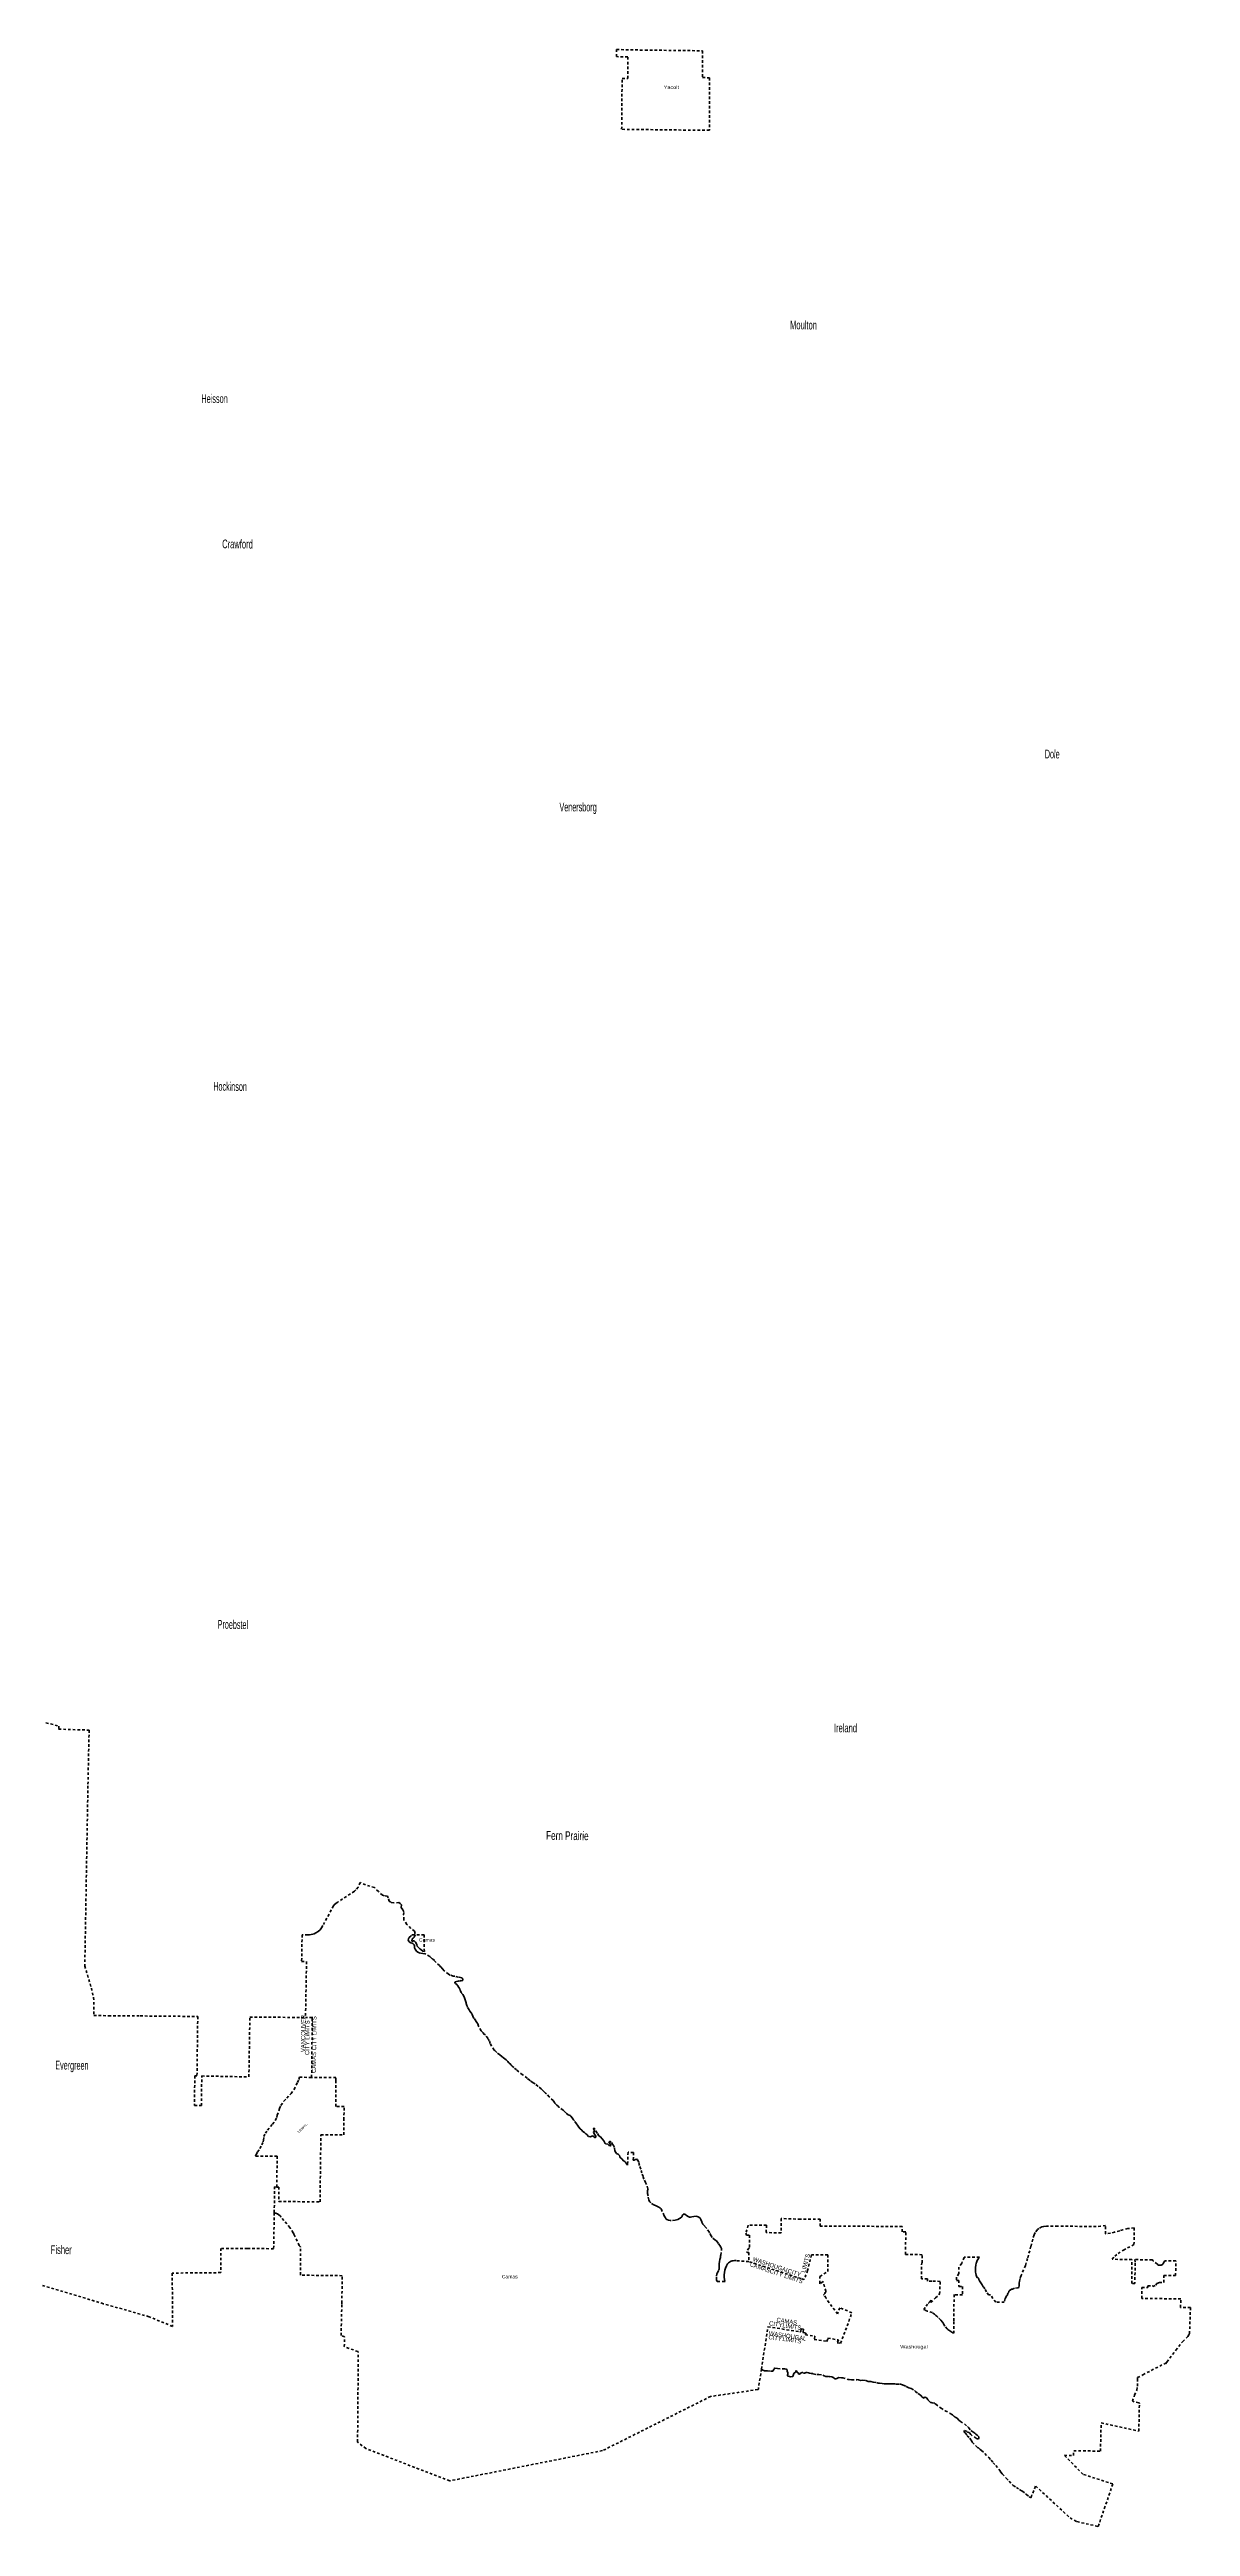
# Model space of a CAD drawing. Header units: feet. Extents: x -903180 to 1023491, y -707744 to 564635.
# Drawn here: x -387027 to -334507, y -707744 to -593680 of the extents above; entities that cross this region are included whole.
import ezdxf

# ---------------------------------------------------------------- set-up
doc = ezdxf.new("R2010")
doc.units = ezdxf.units.FT
doc.header["$LTSCALE"] = 80
doc.linetypes.add('SHORT_DASHED', pattern=[2.7, 1.5, -1.2])
doc.layers.add('13', color=7, linetype='SHORT_DASHED', lineweight=40)
for name, color, linetype in [('15', 7, 'Continuous'), ('16', 7, 'Continuous'), ('36', 7, 'Continuous')]:
    doc.layers.add(name, color=color, linetype=linetype)

msp = doc.modelspace()

# ---------------------------------------------------------------- linework, layer by layer
at = {"layer": '13'}
for p, q in [((-370725.41, -679582.75), (-370713.01, -679446.37)), ((-367074.65, -684990.57), (-367161.63, -684916.87)), ((-361975.58, -689469.03), (-361969.74, -689479.16)), ((-358867.07, -693118.88), (-358916.07, -693073.59)), ((-342928.95, -697064.67), (-342918.88, -697078.37)), ((-349108.78, -701095.06), (-348958.63, -701120.55)), ((-343683.91, -704695.39), (-343594.7, -704806.44))]:
    msp.add_line(p, q, dxfattribs=at)
for points in [[(-356651.64, -597400.09), (-360690.91, -597353.46), (-360669.76, -595013.55), (-360407, -595009.64), (-360406.11, -594016.53), (-360925.66, -594006.22), (-360926.57, -593679.55), (-359605.27, -593705.76), (-356969.08, -593736.18), (-356969.95, -594970.59), (-356649.96, -594978.02)], [(-370173.55, -680506.72), (-370189.83, -680517.37), (-370219.07, -680578.77), (-370245.42, -680609.76), (-370290.36, -680653.16), (-370335.3, -680678.34), (-370342.47, -680788.18), (-370302.96, -680791.27), (-370279.9, -680779.85), (-370245.81, -680776.55), (-370176.47, -680832.92), (-370147.59, -680878.44), (-370111.56, -680956.7), (-370101.1, -681014.43), (-370046.48, -681081.07), (-369984.88, -681138.79), (-369930.64, -681179.47), (-369836.51, -681249.98), (-369773.52, -681269.37), (-369786.29, -680506.03)]]:
    msp.add_lwpolyline(points, close=True, dxfattribs=at)
for points in [[(-387192.2, -670738.26), (-386603.13, -670883.18), (-386607.7, -671026.04), (-385205.84, -671072.51), (-385259.88, -673637.85), (-385404.87, -681934.41), (-385098.83, -682951.87), (-385006.36, -683378.31), (-384983.13, -683594.47), (-384992.64, -684206.34), (-384311.16, -684225.89), (-382854.63, -684234.03), (-380205.65, -684259.86), (-380240.05, -686991.87), (-380340.03, -686990.37), (-380357.28, -688360.26), (-380037.32, -688365.06), (-380020.13, -686999.46), (-377849.7, -687041.18)], [(-370713.01, -679446.37), (-370768.8, -679347.19), (-370836.99, -679241.81), (-370830.79, -679124.04), (-370880.38, -679049.65), (-370942.37, -679012.46), (-371184.12, -679031.05), (-371314.3, -679000.06), (-371394.88, -678950.47), (-371432.07, -678801.7), (-371463.07, -678714.92), (-371605.64, -678708.72), (-371704.82, -678677.72), (-371890.78, -678504.16), (-372070.55, -678324.39), (-372479.67, -678200.42), (-372721.34, -678088.88), (-372826.84, -678310.02), (-372925.74, -678428.88), (-372995.88, -678493.76), (-373758.2, -678990.51), (-373832.56, -679038.5), (-373917.39, -679118.38), (-373953.08, -679164.52), (-374445.58, -680072.31), (-374507.93, -680176.63), (-374573.01, -680269.61), (-374662.89, -680340.89), (-374765.17, -680409.08), (-374842.65, -680446.27), (-374903.09, -680467.19), (-374988.32, -680483.46), (-375063.48, -680498.19), (-375135.53, -680502.84), (-375399.69, -680495.67), (-375421.8, -681721.22), (-375196.81, -681724), (-375242.46, -684306.93)], [(-367161.63, -684916.87), (-367264.84, -684732.46), (-367282.48, -684708.07), (-367310.84, -684603.18), (-367353.81, -684534.21), (-367383.28, -684497.59), (-367397.23, -684493.34), (-367401.11, -684485.25), (-367404.79, -684465.11), (-367475.18, -684357.54), (-367489.12, -684351.29), (-367499.5, -684332.37), (-367524.77, -684291.46), (-367537.43, -684245.62), (-367576.42, -684164.81), (-367604.53, -684111.44), (-367613.27, -684098.26), (-367674.13, -684020.96), (-367703.07, -683952.21), (-367781.49, -683844.5), (-367802.32, -683769.86), (-367813.98, -683747.59), (-367848.78, -683668.71), (-367848.16, -683630.56), (-367861.37, -683580.15), (-367900.11, -683497.18), (-367918.68, -683406.51), (-367970.95, -683293.2), (-368005.26, -683247.86), (-368047.72, -683196.64), (-368055.42, -683184.4), (-368049.3, -683180.54), (-368072.82, -683159.86), (-368121.78, -683038.14), (-368173.52, -682946.46), (-368183.06, -682928.15), (-368233.06, -682846.56), (-368281.73, -682791.1), (-368344.73, -682747.29), (-368369.47, -682696.47), (-368369.06, -682680.42), (-368354.46, -682658.73), (-368227.23, -682621.91), (-368201.34, -682628.62), (-368106.99, -682623.05), (-368084.59, -682609.59), (-368064.67, -682614.12), (-368022.29, -682603.19), (-368003.79, -682585.61), (-368008.76, -682545.34), (-368053.33, -682485.97), (-368198.61, -682446.04), (-368214.8, -682451.63), (-368365.83, -682401.51), (-368375.99, -682407.27), (-368443.89, -682397.47), (-368587.07, -682353.58), (-368664.09, -682309.4), (-368856.49, -682153.83), (-368942.54, -682071.3), (-369022.11, -681970.86), (-369076.85, -681917.25), (-369229.6, -681778.77), (-369313.33, -681684.25), (-369413.3, -681597.34), (-369436.72, -681572.63), (-369520.97, -681498.18), (-369730.38, -681380.29), (-369835.92, -681353.45), (-369959.9, -681342.17), (-370035.5, -681320.13), (-370067.13, -681303.24), (-370128.03, -681255.49), (-370193.73, -681161.43), (-370226.23, -681100.37), (-370219.77, -681006.21), (-370246.67, -680961.35), (-370293.66, -680917.96), (-370310.64, -680901.43), (-370330.63, -680888.55), (-370396.12, -680861.98), (-370466.25, -680821.3), (-370493.37, -680789.91), (-370523.59, -680739.94), (-370499.57, -680677.56), (-370465.09, -680619.84), (-370360.1, -680522.98), (-370338.4, -680502.84), (-370253.97, -680506.03), (-370192.32, -680444.38), (-370229.51, -680332.8), (-370390.68, -680202.62), (-370582.84, -680016.66), (-370713.01, -679805.9), (-370725.41, -679582.75)], [(-377849.7, -687041.18), (-377806.74, -684283.25), (-375242.46, -684306.93)], [(-374961.98, -687067.44), (-374935.74, -684384.72), (-374936.02, -684309.76), (-375242.46, -684306.93)], [(-361969.74, -689479.16), (-361924.61, -689538.13), (-361928.98, -689560.16), (-361949.07, -689563.84), (-361952.98, -689557.75), (-361970.94, -689553.45), (-361981.71, -689599.46), (-361972.21, -689631.75), (-361911.63, -689727.1), (-361881.29, -689775.97), (-361870.07, -689797.29), (-361871.5, -689815.97), (-361871.76, -689820.92), (-361888.47, -689836.37), (-361928.36, -689827.53), (-361953.02, -689818.05), (-361970.76, -689790.41), (-362000.46, -689767.83), (-362038.39, -689759.19), (-362068.66, -689772.75), (-362119.13, -689796.04), (-362191.14, -689788.85), (-362211.05, -689780.49), (-362295.91, -689700.79), (-362339.49, -689669.97), (-362402.62, -689608.7), (-362473.98, -689561.36), (-362487.77, -689547.08), (-362529.04, -689496.2), (-362596.19, -689436.88), (-362666.94, -689351.38), (-362721.54, -689258.13), (-362770.64, -689197.09), (-362858.73, -689069.15), (-362905.96, -689016.17), (-362964.5, -688918.84), (-363029.5, -688849.5), (-363059.06, -688818.9), (-363148.65, -688783.31), (-363257.46, -688697.2), (-363310.89, -688656.18), (-363389.68, -688572.56), (-363569.89, -688441.12), (-363581.78, -688432.9), (-363619.13, -688388.12), (-363670.59, -688349.13), (-363743.47, -688271.63), (-363763.24, -688255.26), (-363786.59, -688212.7), (-363849.4, -688131.36), (-364028.83, -687951.73), (-364147.03, -687827.32), (-364194.55, -687792.42), (-364267.4, -687712.91), (-364320.78, -687667.88), (-364366.23, -687628.98), (-364389.72, -687594.46), (-364526.18, -687483.81), (-364545.89, -687463.41), (-364678.45, -687358.85), (-364769.78, -687307.16), (-364880.69, -687227.05), (-364930.28, -687196.12), (-365036.89, -687098.01), (-365248.73, -686939.94), (-365529.61, -686714.5), (-365650.11, -686608.12), (-365727.26, -686546.63), (-365740.97, -686526.32), (-365774.7, -686505.69), (-365794.04, -686463.21), (-365893, -686387.31), (-365902.79, -686373.09), (-365928.18, -686332.51), (-365999.16, -686261.09), (-366070.56, -686215.74), (-366133.72, -686156.49), (-366205.02, -686105.13), (-366303.85, -686021.19), (-366438.44, -685918.6), (-366531.07, -685822.72), (-366552.82, -685804.3), (-366680.23, -685629.53), (-366736.41, -685510.14), (-366786.38, -685378.8), (-366819.56, -685324.04), (-366855, -685285.32), (-366856.55, -685257.18), (-366950.6, -685125.12), (-366964.48, -685116.87), (-366988.14, -685092.38), (-367047.64, -685055.27), (-367039.63, -685055.4), (-367062.99, -685012.85), (-367074.65, -684990.57)], [(-376566.62, -692111.9), (-376548.27, -690692.82), (-376983.4, -690689.37), (-377556.14, -690688.92), (-377548.13, -690671.7), (-377511.45, -690617.58), (-377446.49, -690496.11), (-377347.08, -690332.41), (-377257.93, -690175.77), (-377199.26, -690025.31), (-377181.51, -689947.94), (-377159.04, -689785.94), (-377092.7, -689635.22), (-376992.71, -689496.12), (-376769.97, -689210.73), (-376637.41, -689052.56), (-376570.54, -688917.17), (-376543.64, -688808.78), (-376444.63, -688495.71), (-376374.1, -688355.07), (-376235.22, -688158.31), (-376110.77, -688024.1), (-375908.74, -687804.67), (-375773.35, -687617.63), (-375618.05, -687305.15), (-375556.46, -687164.84), (-375521.87, -687056.83), (-374961.98, -687067.44)], [(-376566.62, -692111.9), (-376466.3, -692112.84), (-376470.13, -692778.19), (-374576.26, -692796.01), (-374536.29, -689704.37), (-373479, -689708.99), (-373474.14, -689016.12), (-373469.91, -688411.87), (-373847.32, -688402.75), (-373848.93, -687245.15), (-373848.96, -687225.15), (-373840.81, -687205.15), (-373841, -687072.05), (-374961.98, -687067.44)], [(-358916.07, -693073.59), (-358925.94, -693067.34), (-358979.51, -693046.03), (-359046.55, -693002.33), (-359105.98, -692974.87), (-359207.01, -692928.38), (-359353.08, -692838.71), (-359400.16, -692797.47), (-359431.11, -692750.58), (-359441.99, -692702.15), (-359475.64, -692514.66), (-359493.31, -692413.87), (-359495.39, -692331.5), (-359500.17, -692279.19), (-359491.22, -692239.25), (-359482.21, -692232.15), (-359467.58, -692220.62), (-359478.08, -692192.15), (-359572.99, -691934.15), (-359573.08, -691933.81), (-359586.54, -691899.45), (-359662.33, -691753.64), (-359704.41, -691630.46), (-359763.87, -691466.84), (-359815.05, -691287.29), (-359866.57, -691127.82), (-359900.22, -690978.67), (-359901.96, -690962.58), (-359964.08, -690839.07), (-359971.05, -690835.23), (-359971.81, -690835.18), (-359975.08, -690835.12), (-359978.33, -690835.4), (-359981.53, -690836.02), (-359984.65, -690836.97), (-359987.66, -690838.25), (-359988.88, -690838.93), (-360060.86, -690849.78), (-360112.81, -690868.62), (-360141.69, -690874.21), (-360159.95, -690877.74), (-360158.91, -690858.08), (-360141.39, -690526.38), (-360396.14, -690511.91), (-360417.81, -691077.87), (-360418.66, -691099.92), (-360433.91, -691077.87), (-360451.49, -691052.44), (-360482.81, -691015.05), (-360497.7, -690997.46), (-360519.57, -690975.14), (-360550.84, -690944.01), (-360600.36, -690909.07), (-360681.06, -690819.4), (-360746.32, -690766.14), (-360771.71, -690725.56), (-360792.7, -690660.96), (-360853.92, -690605.74), (-360899.56, -690578.9), (-360931.36, -690562.32), (-360964.82, -690525.63), (-360999.48, -690438.72), (-361027.13, -690289.67), (-361032.81, -690269.5), (-361089.18, -690162.15), (-361179.46, -690046.23), (-361218.97, -690011.45), (-361232.97, -690009.21), (-361253.09, -690014.91), (-361263.3, -690026.79), (-361285.37, -690028.45), (-361269.96, -690066.85), (-361240.47, -690101.46), (-361230.88, -690127.72), (-361191.66, -690180.57), (-361193.89, -690194.59), (-361212.27, -690216.39), (-361276.02, -690193.26), (-361287.91, -690185.04), (-361321.34, -690146.34), (-361443.14, -690120.27), (-361447.02, -690112.17), (-361486.1, -690051.29), (-361508.97, -689978.63), (-361589.63, -689886.95), (-361664.35, -689799.4), (-361670.4, -689801.3), (-361735.69, -689750.04), (-361817.91, -689630.23), (-361928.99, -689437.66), (-361952.58, -689409.16), (-361970.54, -689404.85), (-361984.72, -689414.67), (-361991.13, -689438.66), (-361975.58, -689469.03)], [(-376682.65, -693306.31), (-376682.36, -693285.98), (-376665.91, -692110.97), (-376566.62, -692111.9)], [(-376682.65, -693306.31), (-376712.23, -694954.08), (-377917.1, -694941.29), (-379137.08, -694936.31), (-379141.63, -696054.7), (-381380.89, -696075.76), (-381360.07, -698531.78), (-382443.67, -698083.69), (-384547.11, -697486.46), (-389788.37, -695913.44)], [(-354254.52, -700493.87), (-354396.45, -701417.43), (-354399.87, -701439.72), (-354419.52, -701442.55), (-356594.43, -701756.16), (-361572.3, -704253.48), (-368605.93, -705644.08), (-372465.23, -704157.15), (-372827.1, -703874.15), (-372847.07, -703858.53), (-372846.94, -703841.95), (-372813.36, -699713.29), (-372813.24, -699698.26), (-372833.2, -699690.99), (-373457.89, -699463.29), (-373445.34, -699010.02), (-373608.36, -698945.3), (-373572.17, -697493.35), (-373571.91, -697491.02), (-373571.4, -697453.35), (-373554.58, -696195.76), (-375466.98, -696173.25), (-375480, -696173.09), (-375479.93, -696153.01), (-375475.41, -694888.7), (-375475.34, -694868.71), (-375495.34, -694854.41), (-375503.65, -694847.41), (-375509.65, -694841.18), (-375526.42, -694821.13), (-375535.9, -694801.18), (-375768.38, -694311.63), (-375777.53, -694292.37), (-375788.7, -694271.63), (-375816.47, -694220.07), (-375941.07, -694022.69), (-375952.65, -694004.34), (-375969.78, -693982.69), (-376365.71, -693496.83), (-376381.01, -693478.06), (-376401.59, -693456.83), (-376413.88, -693444.16), (-376474.48, -693390.4), (-376494.93, -693372.26), (-376514.48, -693359.78), (-376539.17, -693345.48), (-376574.06, -693329.89), (-376610.38, -693318.03), (-376647.74, -693310.03), (-376665.73, -693308.11), (-376682.65, -693306.31)], [(-354836.75, -695545.18), (-355421.32, -695503.91), (-355441.69, -695502.37), (-355461.32, -695501.42), (-355502.44, -695501.25), (-355550.09, -695506.05), (-355596.97, -695515.81), (-355642.57, -695530.41), (-355686.4, -695549.7), (-355727.97, -695573.47), (-355766.82, -695601.45), (-355802.54, -695633.34), (-355815.03, -695652.81), (-355866.36, -695745.32), (-355907.74, -695842.7), (-355938.71, -695943.87), (-355958.94, -696047.72), (-355968.2, -696153.11), (-355966.39, -696258.9), (-355953.54, -696363.92), (-355934.39, -696447.02), (-355929.6, -696467.78), (-355949.78, -696467.29), (-356211.74, -696460.96), (-356231.07, -696460.5), (-356251.74, -696461.2), (-356256.32, -696461.35), (-356280.42, -696464.81), (-356308.11, -696450.12), (-356315.79, -696435.89), (-356320.48, -696379.57), (-356316.77, -696221.05), (-356305.99, -696102.84), (-356295.33, -696074.97), (-356226.63, -695959.27), (-356213.89, -695937.82), (-356212.01, -695919.27), (-356208.86, -695888.24), (-356198.28, -695778.06), (-356199.36, -695653.56), (-356192.68, -695539.28), (-356170.46, -695445.42), (-356138.24, -695351.8), (-356132.72, -695287.68), (-356117.69, -695243.86), (-356088.41, -695019.67), (-356090.82, -694951.35), (-356125.19, -694880.3), (-356132.86, -694866.07), (-356153.71, -694815.4), (-356237.36, -694711.08), (-356293.52, -694629.48), (-356330.73, -694594.51), (-356403.7, -694546.65), (-356517.28, -694437.64), (-356571.67, -694366.12), (-356640.42, -694224), (-356669.45, -694181.17), (-356775.71, -694016.11), (-356857.6, -693921.88), (-356909.88, -693875.09), (-356923.61, -693857.31), (-356940.51, -693835.09), (-356949.4, -693823.4), (-356999.17, -693725.89), (-357002.84, -693711.75), (-357042.48, -693608.45), (-357083.13, -693549.3), (-357134.14, -693503.96), (-357255.12, -693455), (-357371.61, -693470.4), (-357454.23, -693492.6), (-357514.64, -693507.27), (-357574.62, -693503.88), (-357634, -693474.41), (-357699.06, -693430.77), (-357777.51, -693360.7), (-357809.38, -693353.95), (-357883.54, -693411.47), (-357898.65, -693437.15), (-357907.33, -693466.61), (-357923.83, -693478.24), (-358004.19, -693550.25), (-358020.62, -693567.94), (-358107.61, -693606.1), (-358234.44, -693635.31), (-358413.06, -693653.3), (-358459.18, -693656.27), (-358541.04, -693646.36), (-358614.24, -693608.54), (-358639.78, -693587.87), (-358678.63, -693536.79), (-358730.27, -693433.21), (-358836.93, -693199.88), (-358867.07, -693118.88)], [(-347772.92, -693927.22), (-351547.44, -693915.36), (-351545.62, -693595.83), (-352457.91, -693593.32), (-353345.46, -693562.41), (-353349.22, -694222.69), (-354036.44, -694210.4), (-354021.01, -693863.07), (-354873.93, -693869.86), (-354966.76, -694233.7), (-354945.73, -694324.53), (-354797.6, -694327.22), (-354805.14, -694926.61), (-354838.97, -694926.49), (-354948.37, -695095.63), (-354895.72, -695121.28), (-354831.85, -695129.11), (-354836.75, -695545.18)], [(-345163.09, -696100.66), (-345281.73, -696259.9), (-345281.39, -696409.91), (-345162.38, -696410.68), (-345161.74, -696690.69), (-344996.74, -696691.75), (-344998.52, -697073.75), (-345388.35, -697069.66), (-345397.78, -698306.92), (-345405.9, -698838.46), (-345439.94, -698826.86), (-345496.87, -698799.99), (-345588.56, -698741.01), (-345672.17, -698674.1), (-345707.91, -698635.68), (-345807.1, -698518.53), (-345878.36, -698417.67), (-345907.78, -698345.26), (-345917.66, -698329.13), (-345997.05, -698240.23), (-346126.31, -698122.77), (-346177.92, -698066.18), (-346227.73, -698031.64), (-346289.32, -697968.94), (-346390.92, -697895.84), (-346638.9, -697825.33), (-346678.82, -697804.91), (-346701.36, -697793.38), (-346715.78, -697786), (-346741.36, -697775.26), (-346775.74, -697759.45), (-346677.73, -697596.89), (-346580.19, -697472.92), (-346526.01, -697411.5), (-346445.72, -697317.74), (-346448.22, -697432.79), (-346244.38, -697219.86), (-346053.28, -697036.52), (-346027.08, -696457.13), (-346410.93, -696450.52), (-346611.71, -696445.94), (-346608.49, -696346.54), (-346887.74, -696340.8), (-346878.51, -695605.51), (-346860.5, -695605.44), (-346857.17, -695228.23), (-347621.15, -695220.11), (-347621.29, -695212.08), (-347618.89, -694982.08), (-347620.19, -694982.07), (-347611.87, -694175.72), (-347775.74, -694174.03), (-347772.92, -693927.22)], [(-336737.86, -696740.4), (-336465.01, -696743.23), (-336465.01, -696664.22), (-336244.01, -696666.3), (-336244.01, -696692.3), (-336105.58, -696634.49), (-336048.72, -696555.65), (-335937.4, -696509.16), (-335733.06, -696510.85), (-335730.4, -696190.48), (-335188.39, -696192.25), (-335182.78, -695516.49), (-335679.73, -695513.97), (-335739.77, -695610.22), (-335768.14, -695652.28), (-335798.46, -695684.56), (-335824.87, -695700.21), (-335858.13, -695712.93), (-335886.5, -695718.8), (-335933.45, -695718.8), (-335974.54, -695706.08), (-336002.91, -695691.41), (-336028.96, -695667.57), (-336221.16, -695523.79), (-336208.71, -695508.13), (-336271.95, -695460.97), (-337060.63, -695456.96), (-337056.43, -695622.44), (-337060.63, -696558.31), (-337208.82, -696556.24), (-337208.39, -695456.21), (-338111.24, -695439.21), (-337993.69, -695300.84), (-337836.84, -695171.18), (-337591.33, -695014.24), (-337105.51, -694764.42), (-337094.11, -693989.81), (-337386.75, -694029.9), (-337611.8, -694081.08), (-337761.83, -694128.85), (-337997.1, -694190.26), (-338184.64, -694231.2), (-338418.42, -694273.07), (-338412.7, -693884.5), (-338639.39, -693921.53), (-338844.97, -693930.9), (-340607.22, -693916.57), (-341132, -693916.57), (-341265.27, -693932.74), (-341354.91, -693941.89), (-341489.99, -694019.96), (-341553.37, -694074.06), (-341655.88, -694213.35), (-341707.9, -694321.3), (-341762.12, -694513.18), (-341846.83, -694840.96), (-342007.31, -695398.93), (-342100.17, -695722.01), (-342189.41, -695924), (-342304.43, -696187.05), (-342351.9, -696325.63), (-342380.25, -696453.75), (-342390.02, -696540.77), (-342398.12, -696654.28), (-342401.8, -696737.38), (-342447.57, -696761.44), (-342604.63, -696777.51), (-342693.49, -696818.85), (-342750.27, -696813.38), (-342801.31, -696855.52), (-342836.52, -696875.08), (-342868.05, -696914.08), (-342877.33, -696984.46), (-342913.93, -697012.79), (-342928.95, -697064.67)], [(-354254.52, -700493.87), (-353956.27, -698552.99), (-352484.31, -698774.44), (-352474.01, -698776.92), (-352453.36, -698781.91), (-352448.69, -698761.75), (-352419.5, -698635.66), (-352312.74, -698657.38), (-352340.71, -698788.01), (-352345, -698808.06), (-352325.2, -698812.84), (-352199.46, -698843.18), (-352233.13, -698918.18), (-351794.46, -698985.05), (-351825.49, -699132.69), (-351247.34, -699220.57), (-351194.09, -699074.75), (-350712.43, -699151.85), (-350767.74, -699292.63), (-350612.62, -699313), (-350088.55, -697900.57), (-350648.18, -697676.66), (-350751.02, -697959.51), (-351292.56, -697229.58), (-351268.7, -697214.98), (-351375.81, -697095.77), (-351394.22, -697075.28), (-351375.81, -697057.96), (-351367.86, -697050.48), (-351341.53, -697020.67), (-351315.01, -696970.85), (-351298.86, -696958.99), (-351296.56, -696955.7), (-351281.81, -696934.56), (-351289.37, -696915.7), (-351416.24, -696464.86), (-351544.88, -696553.18), (-351564.88, -696566.91), (-351564.8, -696546.38), (-351563.52, -696230.47), (-351202.66, -696003.7), (-351194.86, -695239.41), (-351953.78, -695234.1), (-352130.69, -695950.39), (-352286.26, -696374.64), (-352432.65, -696330.13), (-354836.75, -695545.18)], [(-342918.88, -697078.37), (-342960.35, -697108.56), (-342990.93, -697153.15), (-342992.85, -697170.06), (-343039.88, -697244.55), (-343075.76, -697418.99), (-343472.23, -697416.86), (-343713.33, -697080.83), (-343808.06, -697079.42), (-343895.44, -696939.72), (-343975.51, -696803.04), (-344006.28, -696748.46), (-344024.14, -696729.1), (-344047.65, -696708.47), (-344069.31, -696681.32), (-344100.7, -696623.58), (-344124.96, -696573.78), (-344151.72, -696530.56), (-344183.18, -696480.55), (-344213.89, -696427.71), (-344230.47, -696397.7), (-344240.83, -696377.99), (-344245.6, -696365.15), (-344254.28, -696341.68), (-344260.76, -696323.22), (-344269.09, -696305.6), (-344277.49, -696294.49), (-344294.87, -696280.98), (-344300.74, -696277.62), (-344304.77, -696276.76), (-344309.54, -696277.99), (-344322.33, -696285.9), (-344324.35, -696286.83), (-344326.42, -696287.23), (-344328.42, -696287.14), (-344330.21, -696285.93), (-344331.39, -696284.6), (-344336.37, -696276.71), (-344344.13, -696263.05), (-344362.52, -696218.6), (-344376.3, -696165.05), (-344389.99, -696097.2), (-344399.9, -696033.21), (-344402.46, -695996.47), (-344406.37, -695943.65), (-344406.86, -695876.16), (-344405.88, -695846.81), (-344401.97, -695800.35), (-344392.19, -695732.37), (-344386.81, -695714.76), (-344371.16, -695621.35), (-344360.4, -695583.2), (-344343.29, -695542.11), (-344322.75, -695496.13), (-344292.43, -695443.8), (-344254.28, -695379.73), (-344238.14, -695359.68), (-344219.55, -695340.11), (-344927.51, -695336.96), (-344928.11, -695359.75), (-345035.49, -695624.6), (-345163.78, -695796.51), (-345163.09, -696100.66)], [(-343594.7, -704806.44), (-343461.52, -704933.94), (-343279.25, -705174.1), (-343229.74, -705240.68), (-343168.38, -705327.42), (-342987.71, -705523.5), (-342854.59, -705657), (-342689.88, -705842.9), (-342668.01, -705863.15), (-342520.39, -705944.71), (-342382.87, -706036.19), (-342289.24, -706101.2), (-342239.25, -706115.71), (-342095.98, -706235.29), (-342050.27, -706279.81), (-341924.85, -706377.19), (-341871.63, -706412.14), (-341854.04, -706423.7), (-341846.41, -706405.28), (-341631.53, -705886), (-340195.2, -707213.48), (-340050.78, -707354.41), (-339732.08, -707522.84), (-338751.56, -707744.09), (-338080.89, -705786.16), (-339457.01, -705339.14), (-340311.88, -704466.74), (-339883.82, -704474.18), (-339881.65, -704256.12), (-338647.36, -704274.59), (-338617.23, -702969.9), (-336881.71, -703358.84), (-336857.31, -702079.24), (-336856.94, -702060.25), (-336881.08, -702054.34), (-337181.32, -701980.44), (-337074.95, -701702.62), (-336976.34, -701463.55), (-336939.05, -701281.31), (-336940.11, -701003.21), (-336942.24, -700889.21), (-336691.63, -700757.41), (-335691.82, -700243.52), (-335657.94, -700248.14), (-335590.65, -700171.67), (-335183.74, -699629.13), (-334862.62, -699229.92), (-334624.81, -698989.47), (-334576.75, -698924.46), (-334549.92, -698864.6), (-334506.51, -697664.51), (-334959.66, -697657.38), (-334951.6, -697262.04), (-336741.8, -697243.8), (-336738.67, -696750.21), (-336737.86, -696740.4)], [(-354254.52, -700493.87), (-354236.01, -700513.04), (-354232.56, -700516.61), (-354200.78, -700533.19), (-354191.06, -700551.42), (-354143.12, -700560.24), (-354129.26, -700570.5), (-354055.35, -700583.74), (-353969.15, -700581.14), (-353821.09, -700593.58), (-353771.05, -700596.41), (-353726.85, -700589.09), (-353662.8, -700469.65), (-353642.62, -700459.95), (-353514.59, -700472.07), (-353248.39, -700488.45), (-353184.29, -700489.49), (-353118.42, -700504.62), (-353092.61, -700519.1), (-353073.06, -700549.54), (-353067.29, -700563.69), (-353067.65, -700585.76), (-353040.91, -700666.52), (-353048.03, -700734.68), (-353054.82, -700782.75), (-353053.21, -700806.88), (-353031.5, -700827.31), (-352957.49, -700834.54), (-352911.65, -700849.34), (-352805.3, -700839.03), (-352794.47, -700789), (-352783.73, -700745), (-352744.53, -700675.36), (-352692.16, -700658.14), (-352688.06, -700652.19), (-352654.55, -700562.37), (-352619.21, -700607.13), (-352607.64, -700635.43), (-352564.2, -700674.29), (-352548.77, -700710.67), (-352533, -700727), (-352511.07, -700733.38), (-352496.62, -700737.04), (-352496.08, -700739.89), (-352481.69, -700701.97), (-352377.04, -700658.89), (-352356.95, -700655.09), (-352315.08, -700679.53), (-352305.17, -700693.64), (-352287.17, -700688.35), (-352267.22, -700682.49), (-352247.17, -700676.9), (-352230.03, -700672.11), (-352195.73, -700660.72), (-352173.54, -700659.42), (-352149.84, -700654.38), (-352092.36, -700663.64), (-352036.47, -700690.22), (-352030.47, -700692.28), (-351968.43, -700704.9), (-351896.25, -700705.6), (-351891.49, -700709.07), (-351867.53, -700718.47), (-351712.21, -700751.44), (-351613.92, -700746.38), (-351433.72, -700774.15), (-351371.86, -700806.81), (-351287.89, -700833.65), (-351243.8, -700836.09), (-351201.73, -700840.5), (-351173.61, -700834.76), (-351145.68, -700851.06), (-351125.58, -700845.24), (-351015.37, -700852.3), (-350977.42, -700868.71), (-350969.42, -700870.78), (-350889.81, -700935.66), (-350855.85, -700950.01), (-350835.69, -700938.18), (-350787.47, -700926.62), (-350696.91, -700889.43), (-350568.65, -700896.68), (-350514.56, -700901.2), (-350264.57, -700971.73), (-350210.47, -700976.26), (-350106.29, -700985.28), (-349869.7, -700985.55), (-349857.65, -700983.66), (-349781.51, -700988.4), (-349673.57, -701025.51), (-349583.24, -701014.36), (-349449.04, -701029.68), (-349345.08, -701062.73), (-349212.86, -701074.02), (-349108.78, -701095.06)], [(-348958.63, -701120.55), (-348876.63, -701143.38), (-348824.48, -701139.87), (-348694.29, -701155.15), (-348606.25, -701176.03), (-348512.08, -701182.95), (-348401.78, -701180.01), (-348387.74, -701180.15), (-348301.52, -701178.98), (-348267.36, -701171.29), (-348129.08, -701178.63), (-348118.96, -701168.71), (-348056.96, -701185.34), (-347906.61, -701188.8), (-347850.55, -701197.35), (-347762.55, -701222.24), (-347728.65, -701242.6), (-347588.77, -701294.03), (-347532.89, -701322.62), (-347475.02, -701353.23), (-347357.14, -701398.45), (-347211.53, -701481.99), (-347195.62, -701496.17), (-347163.85, -701530.52), (-347034.39, -701625.94), (-346972.68, -701674.61), (-346934.75, -701693), (-346922.92, -701715.16), (-346889, -701733.52), (-346881.18, -701755.63), (-346851.42, -701789.98), (-346821.55, -701812.3), (-346767.56, -701828.85), (-346745.18, -701793.01), (-346735.14, -701791.1), (-346683.14, -701805.63), (-346661.24, -701821.87), (-346601.83, -701904.58), (-346591.94, -701918.69), (-346524.39, -701987.46), (-346466.62, -702028.08), (-346438.63, -702036.37), (-346392.65, -702052.84), (-346266.53, -702074.1), (-346254.74, -702100.25), (-346230.81, -702114.5), (-346061.64, -702252.36), (-345987.82, -702293.14), (-345796.45, -702415.2), (-345560.99, -702539.68), (-345465.33, -702602.71), (-345385.77, -702673.59), (-345363.77, -702679.81), (-345347.89, -702695.99), (-345331.93, -702706.17), (-345252.22, -702759.02), (-345172.81, -702845.94), (-345097.16, -702904.76), (-344899.77, -703026.87), (-344776.43, -703134.24), (-344712.83, -703194.96), (-344621.8, -703326.06), (-344524.07, -703383.1), (-344428.41, -703446.13), (-344386.72, -703492.6), (-344328.98, -703537.24), (-344321, -703541.32), (-344245.53, -703620.18), (-344246.08, -703680.27), (-344270.34, -703702.08), (-344296.46, -703707.84), (-344344.54, -703703.36), (-344370.43, -703685.09), (-344563.73, -703555), (-344619.43, -703506.39), (-344682.91, -703431.65), (-344800.7, -703376.42), (-344910.47, -703321.26), (-344928.92, -703365.16), (-344917.18, -703397.32), (-344875.39, -703431.79), (-344792.24, -703548.78), (-344780.36, -703564.92), (-344667.13, -703680.22), (-344621.69, -703754.78), (-344564.15, -703821.44), (-344548.48, -703861.66), (-344371.78, -704053.68), (-344290.19, -704120.58), (-344266.2, -704128.83), (-344190.63, -704195.67), (-344124.85, -704238.38), (-343971.83, -704388.11), (-343791.05, -704572.16), (-343683.91, -704695.39)]]:
    msp.add_lwpolyline(points, dxfattribs=at)

# ---------------------------------------------------------------- texts
at = {"layer": '15'}
for s, rotation, width, p in [('VANCOUVER ', 89.44, 0.85, (-375260.97, -685903.76)), ('CAMAS CITY LIMITS', 89.44, 0.85, (-374763.85, -686860.57)), ('CAMAS', 341.264, 0.85, (-354811.41, -695751.84)), ('WASHOUGAL', 341.496, 0.8, (-354669.18, -695518.3)), ('LIMITS', 74.444, 0.9, (-352244.93, -696071.19)), ('CITY', 341.444, 0.95, (-353899.91, -696054.92)), ('LIMITS', 341.444, 0.9, (-353225.6, -696279.52)), ('CITY', 341.444, 0.95, (-353074.01, -696054.16)), ('CITY', 351.444, 0.85, (-353943.46, -699114.27)), ('WASHOUGAL', 351.496, 0.8, (-353927.24, -698937.55)), ('CITY', 351.444, 0.85, (-353914.23, -698479.07)), ('CAMAS', 351.264, 0.8, (-353574.75, -698318.26)), ('LIMITS', 351.444, 0.85, (-353298.62, -698571.36)), ('LIMITS', 351.444, 0.85, (-353298.62, -699194.02))]:
    msp.add_text(s, height=200.2, rotation=rotation, dxfattribs=dict(at, width=width)).set_placement(p)
msp.add_text(' CITY LIMITS', height=200.2, rotation=89.44, dxfattribs=at).set_placement((-375074.77, -686113.97))
at = {"layer": '16'}
for s, rotation, width, p in [('Moulton', 359.37, 0.65, (-352940.18, -606559.93)), ('Crawford', 359.37, 0.65, (-379082.13, -616643.89)), ('Dole', 359.351, 0.6, (-341212.07, -626319.18)), ('Hockinson', 359.37, 0.6, (-379491.44, -641623.21)), ('Proebstel', 359.37, 0.6, (-379290.33, -666401.17)), ('Fern Prairie', 359.37, 0.7, (-364170.24, -676121.55)), ('Evergreen', 359.37, 0.6, (-386764.01, -686697.59)), ('Fisher', 359.37, 0.65, (-386972.93, -695195.24))]:
    msp.add_text(s, height=400, rotation=rotation, dxfattribs=dict(at, width=width)).set_placement(p)
for s, width, p in [('Heisson', 0.55, (-380037.61, -609954.25)), ('Venersborg', 0.6, (-363552.28, -628763.25)), ('Ireland', 0.65, (-350918.32, -671173.93))]:
    msp.add_text(s, height=400, dxfattribs=dict(at, width=width)).set_placement(p)
at = {"layer": '36'}
for s, width, p in [('Yacolt', 1.2, (-358755.25, -595493.74)), ('Camas', 1.1, (-370018.48, -680808.67)), ('Camas', 1.1, (-366208.66, -696317.16)), ('Washougal', 1.2, (-347865.18, -699546.72))]:
    msp.add_text(s, height=157.5, dxfattribs=dict(at, width=width)).set_placement(p)
at = {"layer": '36', "width": 1.35}
msp.add_text('Uninc.', height=113, rotation=45, dxfattribs=at).set_placement((-375546.19, -689630.32))

doc.saveas('drawing.dxf')
